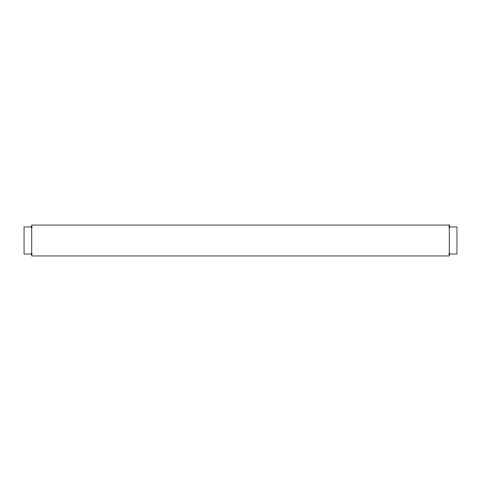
<?xml version="1.0" encoding="UTF-8"?>
<svg xmlns="http://www.w3.org/2000/svg" width="481" height="481" viewBox="0 0 481 481"><rect width="100%" height="100%" fill="white"/><g stroke="black" fill="none" stroke-linecap="round" stroke-linejoin="round"><path stroke-width="0.72" d="M32.149 226.972L24.05 226.972L24.05 254.028L32.149 254.028M448.851 226.972L456.95 226.972L456.95 254.028L448.851 254.028M449.218 225.042L31.782 225.042L31.782 255.958L449.218 255.958L449.218 225.042"/></g></svg>
